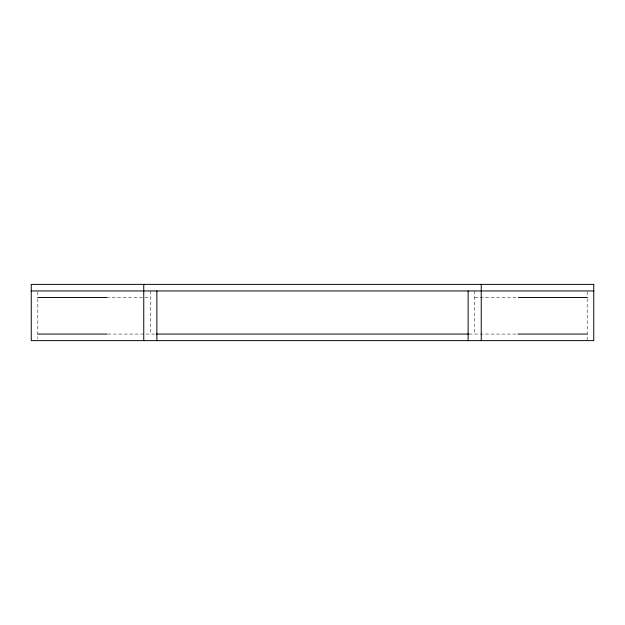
<?xml version="1.0" encoding="UTF-8"?>
<svg xmlns="http://www.w3.org/2000/svg" width="625" height="625" viewBox="0 0 625 625"><rect width="100%" height="100%" fill="white"/><g stroke="black" fill="none" stroke-linecap="round" stroke-linejoin="round"><path stroke-width="0.47" stroke-dasharray="3.12 2.34" d="M106.672 297.5L150.312 297.5M474.688 297.5L518.328 297.5M107.867 334.062L156.875 334.062M469.117 334.062L517.133 334.062M587.188 291.875L587.188 297.758M587.188 298.734L587.188 340.625M474.688 290.938L474.688 334.062M150.312 290.938L150.312 334.062M37.812 291.875L37.812 297.758M37.812 298.734L37.812 338.75"/><path stroke-width="0.94" d="M31.25 290.938L593.75 290.938M37.812 297.5L106.672 297.5M518.328 297.5L587.188 297.5M37.812 334.062L107.094 334.062M156.43 334.062L468.57 334.062M517.906 334.062L587.188 334.062M481.25 284.375L481.25 340.625M468.125 290.938L468.125 340.625M156.875 290.938L156.875 340.625M143.75 284.375L143.75 340.625M593.75 284.375L31.25 284.375L31.25 340.625L593.75 340.625L593.75 284.375"/></g></svg>
